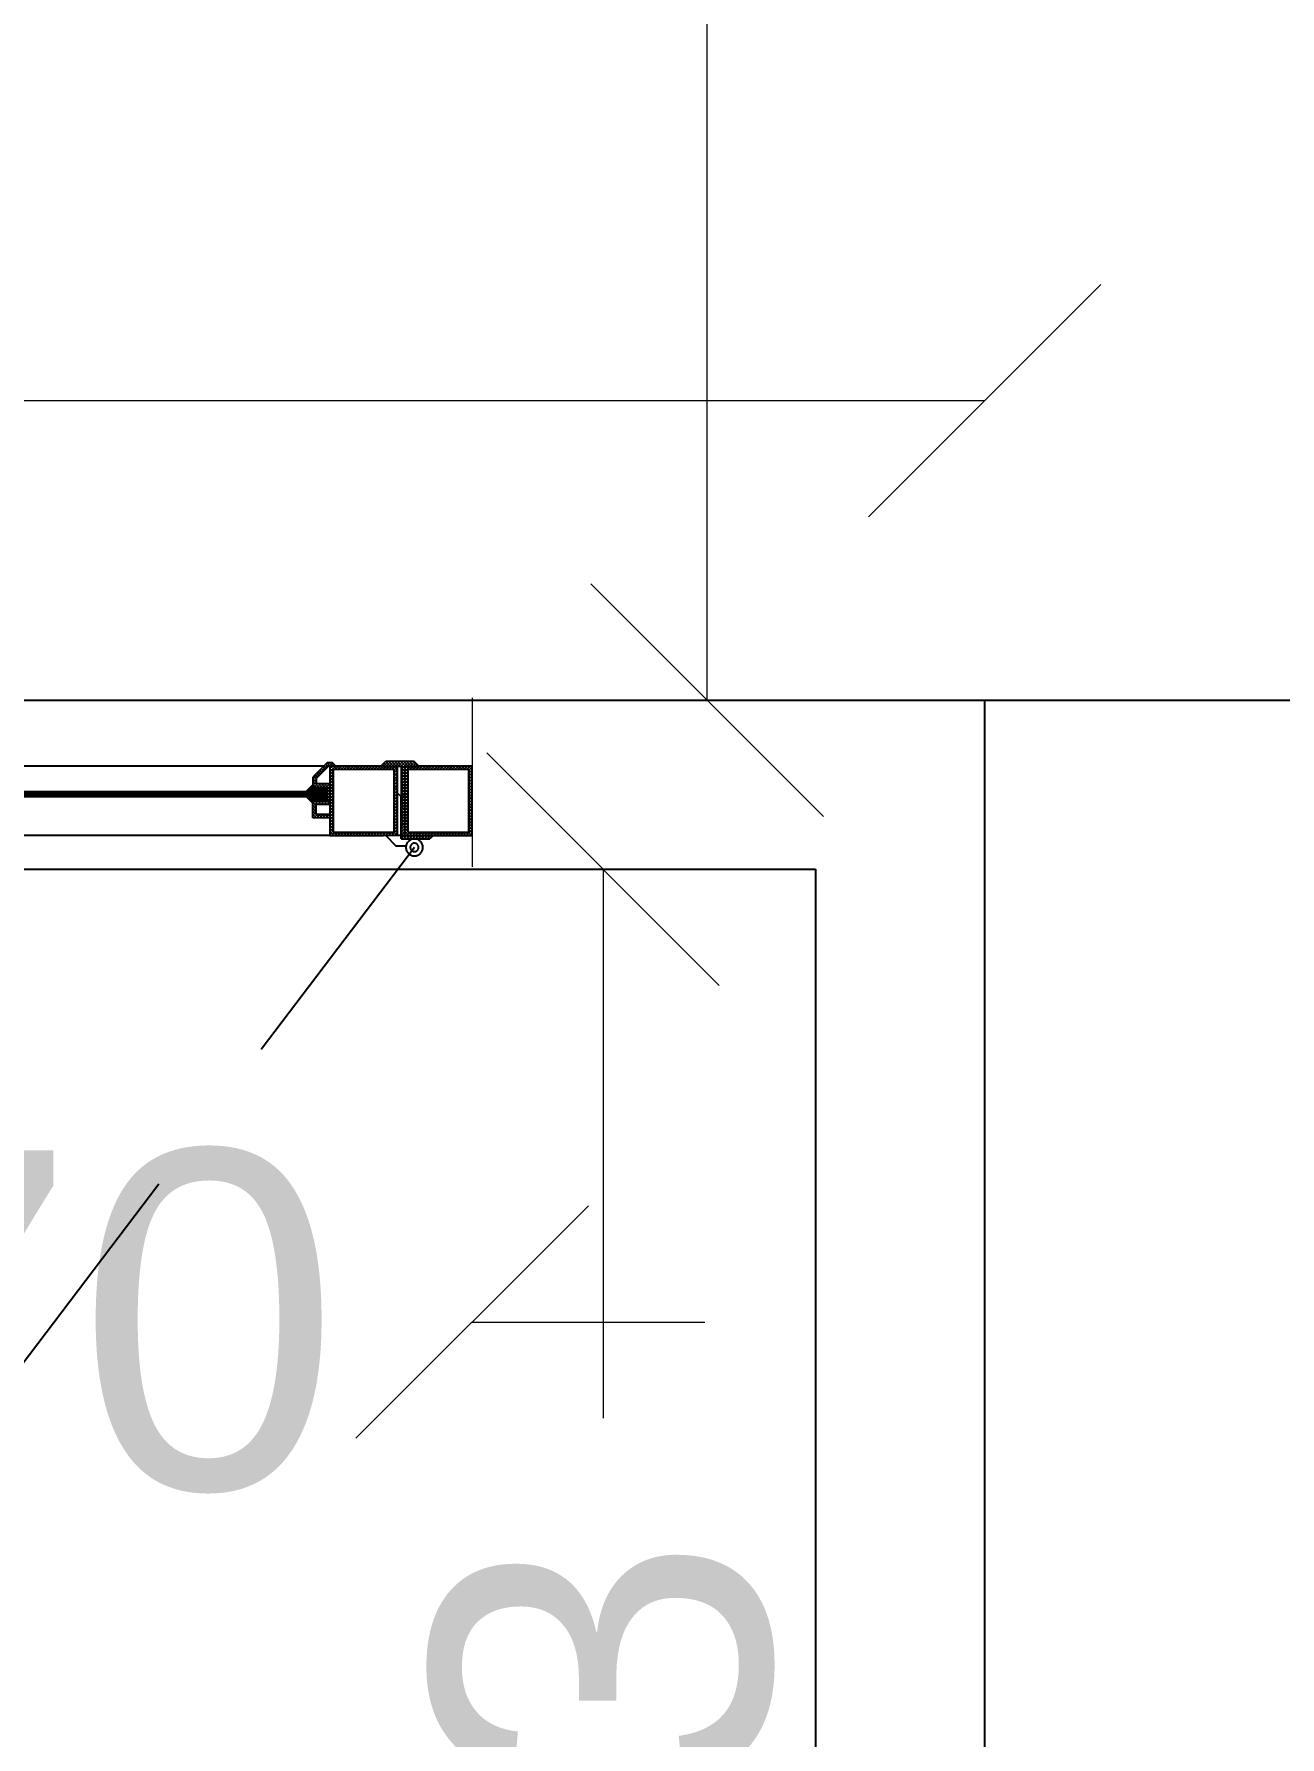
# Model space of a CAD drawing. Header units: metres. Extents: x -355 to 973, y -73 to 238.
# Drawn here: x 518.259 to 518.996, y 100.687 to 101.694 of the extents above; entities that cross this region are included whole.
import ezdxf

# ---------------------------------------------------------------- set-up
doc = ezdxf.new("R2010")
doc.units = ezdxf.units.M
doc.header["$LTSCALE"] = 3
doc.header["$MEASUREMENT"] = 0
doc.linetypes.add('ACAD_ISO02W100', pattern=[15, 12, -3])
doc.linetypes.add('HIDDEN2', pattern=[0.1875, 0.125, -0.0625])
doc.layers.add('05', color=21, linetype='Continuous', lineweight=5)
for name, color, linetype in [('2', 51, 'Continuous'), ('4', 4, 'ACAD_ISO02W100'), ('5', 2, 'Continuous'), ('Ditail', 1, 'Continuous')]:
    doc.layers.add(name, color=color, linetype=linetype)
doc.styles.get("Standard").update_dxf_attribs({"font": 'arial.ttf'})
doc.dimstyles.new('ahmad', dxfattribs={"dimtxt": 0.2, "dimasz": 0.1375, "dimexe": 0, "dimexo": 0.0625, "dimgap": 0.09, "dimtad": 0, "dimzin": 0, "dimdsep": 46, "dimtxsty": 'Standard', "dimblk": 'OBLIQUE', "dimcen": 0.09, "dimclrd": 245, "dimclrt": 61, "dimadec": 0, "dimazin": 0, "dimtfac": 1, "dimtofl": 0, "dimtmove": 0, "dimatfit": 3, "dimldrblk": 'OBLIQUE', "dimfxl": 0, "dimfxlon": 1, "dimtolj": 1, "dimtzin": 0, "dimlwd": 13, "dimarcsym": 0})

# ---------------------------------------------------------------- blocks, each defined once
blk = doc.blocks.new('*X66')
at = {"color": 0}
for p, q in [((20.5, 31.1), (24, 34.6)), ((21.4, 31.1), (24, 33.7)), ((22.2, 31.1), (24.7, 33.6)), ((23.1, 31.1), (25.6, 33.6)), ((24, 31.1), (26.5, 33.6)), ((24.9, 31.1), (27.4, 33.6)), ((25.6, 25.6), (32, 32)), ((25.8, 31.1), (28.3, 33.6)), ((26.5, 25.6), (32, 31.1)), ((26.7, 31.1), (29.2, 33.6)), ((27.3, 25.6), (32, 30.2)), ((27.5, 31.1), (30, 33.6)), ((28, 30.7), (30.9, 33.6)), ((28, 29.8), (31.8, 33.6)), ((28, 28.9), (32, 32.9)), ((20.1, 28.1), (20.1, 28.1)), ((20.5, 27.6), (21, 28.1)), ((21, 27.2), (21.9, 28.1)), ((21.4, 26.7), (22.8, 28.1)), ((21.9, 26.3), (23.7, 28.1)), ((22.3, 25.9), (24.5, 28.1)), ((22.8, 25.4), (25.4, 28.1)), ((23.2, 25), (26.3, 28.1)), ((23.6, 24.5), (24, 24.9)), ((24.7, 25.6), (27.2, 28.1)), ((28.2, 25.6), (32, 29.4)), ((29.1, 25.6), (32, 28.5)), ((30, 25.6), (32, 27.6)), ((30.9, 25.6), (32, 26.7)), ((31.8, 25.6), (32, 25.8))]:
    blk.add_line(p, q, dxfattribs=at)
blk = doc.blocks.new('dfgdfg')
for p, q in [((191.815, -169.4684), (191.815, -170.0842)), ((191.856, -169.5561), (191.856, -169.5569)), ((191.856, -169.5569), (191.856, -169.5561)), ((191.856, -169.5561), (191.856, -170.0807))]:
    blk.add_line(p, q)
at = {"layer": '05'}
for p, q in [((191.8965, -169.4684), (191.7965, -169.4684)), ((191.8167, -169.4684), (191.815, -169.4701)), ((191.8185, -169.4684), (191.815, -169.4719)), ((191.817, -169.4706), (191.815, -169.4686)), ((191.8185, -169.4704), (191.8165, -169.4684)), ((191.8203, -169.4684), (191.8183, -169.4704)), ((191.8203, -169.4704), (191.8183, -169.4684)), ((191.822, -169.4684), (191.82, -169.4704)), ((191.8221, -169.4704), (191.8201, -169.4684)), ((191.8238, -169.4684), (191.8218, -169.4704)), ((191.8238, -169.4704), (191.8218, -169.4684)), ((191.8256, -169.4684), (191.8236, -169.4704)), ((191.8256, -169.4704), (191.8236, -169.4684)), ((191.8273, -169.4684), (191.8253, -169.4704)), ((191.8274, -169.4704), (191.8254, -169.4684)), ((191.8291, -169.4684), (191.8271, -169.4704)), ((191.8291, -169.4704), (191.8271, -169.4684)), ((191.8309, -169.4684), (191.8289, -169.4704)), ((191.8309, -169.4704), (191.8289, -169.4684)), ((191.8327, -169.4684), (191.8306, -169.4704)), ((191.8327, -169.4704), (191.8307, -169.4684)), ((191.8344, -169.4684), (191.8324, -169.4704)), ((191.8344, -169.4704), (191.8324, -169.4684)), ((191.8362, -169.4684), (191.8342, -169.4704)), ((191.8362, -169.4704), (191.8342, -169.4684)), ((191.838, -169.4684), (191.836, -169.4704)), ((191.838, -169.4704), (191.836, -169.4684)), ((191.8397, -169.4684), (191.8377, -169.4704)), ((191.8397, -169.4704), (191.8377, -169.4684)), ((191.8415, -169.4684), (191.8395, -169.4704)), ((191.8415, -169.4704), (191.8395, -169.4684)), ((191.8433, -169.4684), (191.8413, -169.4704)), ((191.8433, -169.4704), (191.8413, -169.4684)), ((191.845, -169.4684), (191.843, -169.4704)), ((191.845, -169.4704), (191.843, -169.4684)), ((191.8468, -169.4684), (191.8448, -169.4704)), ((191.8468, -169.4704), (191.8448, -169.4684)), ((191.8486, -169.4684), (191.8466, -169.4704)), ((191.8486, -169.4704), (191.8466, -169.4684)), ((191.8503, -169.4684), (191.8483, -169.4704)), ((191.8503, -169.4704), (191.8483, -169.4684)), ((191.8521, -169.4684), (191.8501, -169.4704)), ((191.8521, -169.4704), (191.8501, -169.4684)), ((191.8539, -169.4684), (191.8519, -169.4704)), ((191.8539, -169.4704), (191.8519, -169.4684)), ((191.8556, -169.4684), (191.8536, -169.4704)), ((191.856, -169.4708), (191.8536, -169.4684)), ((191.856, -169.4698), (191.854, -169.4718)), ((191.856, -169.469), (191.8554, -169.4684)), ((191.817, -169.4724), (191.815, -169.4704)), ((191.817, -169.4717), (191.815, -169.4737)), ((191.817, -169.4742), (191.815, -169.4722)), ((191.817, -169.4734), (191.815, -169.4754)), ((191.817, -169.4759), (191.815, -169.4739)), ((191.817, -169.4752), (191.815, -169.4772)), ((191.817, -169.4777), (191.815, -169.4757)), ((191.817, -169.477), (191.815, -169.479)), ((191.817, -169.4795), (191.815, -169.4775)), ((191.817, -169.4787), (191.815, -169.4807)), ((191.817, -169.4812), (191.815, -169.4792)), ((191.856, -169.4725), (191.854, -169.4705)), ((191.856, -169.4715), (191.854, -169.4735)), ((191.856, -169.4743), (191.854, -169.4723)), ((191.856, -169.4733), (191.854, -169.4753)), ((191.856, -169.4761), (191.854, -169.4741)), ((191.856, -169.4751), (191.854, -169.4771)), ((191.856, -169.4778), (191.854, -169.4758)), ((191.856, -169.4768), (191.854, -169.4789)), ((191.856, -169.4796), (191.854, -169.4776)), ((191.856, -169.4786), (191.854, -169.4806)), ((191.856, -169.4814), (191.854, -169.4794)), ((191.817, -169.4805), (191.815, -169.4825)), ((191.817, -169.483), (191.815, -169.481)), ((191.817, -169.4823), (191.815, -169.4843)), ((191.817, -169.4848), (191.815, -169.4828)), ((191.817, -169.484), (191.815, -169.4861)), ((191.817, -169.4866), (191.815, -169.4845)), ((191.817, -169.4858), (191.815, -169.4878)), ((191.817, -169.4883), (191.815, -169.4863)), ((191.817, -169.4876), (191.815, -169.4896)), ((191.817, -169.4901), (191.815, -169.4881)), ((191.817, -169.4893), (191.815, -169.4914)), ((191.817, -169.4919), (191.815, -169.4898)), ((191.856, -169.4804), (191.854, -169.4824)), ((191.856, -169.4831), (191.854, -169.4811)), ((191.856, -169.4822), (191.854, -169.4842)), ((191.856, -169.4849), (191.854, -169.4829)), ((191.856, -169.4839), (191.854, -169.4859)), ((191.856, -169.4867), (191.854, -169.4847)), ((191.856, -169.4857), (191.854, -169.4877)), ((191.856, -169.4884), (191.854, -169.4864)), ((191.856, -169.4875), (191.854, -169.4895)), ((191.856, -169.4902), (191.854, -169.4882)), ((191.856, -169.4892), (191.854, -169.4912)), ((191.856, -169.492), (191.854, -169.49)), ((191.815, -169.4931), (191.813, -169.4951)), ((191.815, -169.4949), (191.813, -169.4969)), ((191.815, -169.4969), (191.813, -169.4949)), ((191.815, -169.4967), (191.813, -169.4987)), ((191.815, -169.4987), (191.813, -169.4967)), ((191.815, -169.4984), (191.813, -169.5004)), ((191.815, -169.5005), (191.813, -169.4985)), ((191.815, -169.5002), (191.813, -169.5022)), ((191.815, -169.5022), (191.813, -169.5002)), ((191.815, -169.4952), (191.8131, -169.4933)), ((191.815, -169.4934), (191.814, -169.4924)), ((191.815, -169.4916), (191.8149, -169.4915)), ((191.817, -169.4911), (191.815, -169.4931)), ((191.817, -169.4936), (191.815, -169.4916)), ((191.817, -169.4929), (191.815, -169.4949)), ((191.817, -169.4954), (191.815, -169.4934)), ((191.817, -169.4947), (191.815, -169.4967)), ((191.817, -169.4972), (191.815, -169.4952)), ((191.817, -169.4964), (191.815, -169.4984)), ((191.817, -169.4989), (191.815, -169.4969)), ((191.817, -169.4982), (191.815, -169.5002)), ((191.817, -169.5007), (191.815, -169.4987)), ((191.817, -169.5), (191.815, -169.502)), ((191.856, -169.491), (191.854, -169.493)), ((191.856, -169.4937), (191.854, -169.4917)), ((191.856, -169.4928), (191.854, -169.4948)), ((191.856, -169.4955), (191.854, -169.4935)), ((191.856, -169.4945), (191.854, -169.4965)), ((191.856, -169.4973), (191.854, -169.4953)), ((191.856, -169.4963), (191.854, -169.4983)), ((191.856, -169.4991), (191.854, -169.497)), ((191.856, -169.4981), (191.854, -169.5001)), ((191.856, -169.5008), (191.854, -169.4988)), ((191.856, -169.4998), (191.854, -169.5018)), ((191.815, -169.502), (191.813, -169.504)), ((191.815, -169.504), (191.813, -169.502)), ((191.815, -169.5037), (191.813, -169.5057)), ((191.815, -169.5058), (191.813, -169.5038)), ((191.815, -169.5055), (191.813, -169.5075)), ((191.815, -169.5075), (191.813, -169.5055)), ((191.815, -169.5073), (191.813, -169.5093)), ((191.8162, -169.5105), (191.813, -169.5073)), ((191.8144, -169.5105), (191.813, -169.5091)), ((191.8156, -169.5085), (191.8135, -169.5105)), ((191.817, -169.5025), (191.815, -169.5005)), ((191.817, -169.5017), (191.815, -169.5037)), ((191.817, -169.5042), (191.815, -169.5022)), ((191.817, -169.5035), (191.815, -169.5055)), ((191.817, -169.506), (191.815, -169.504)), ((191.817, -169.5053), (191.815, -169.5073)), ((191.8177, -169.5085), (191.815, -169.5058)), ((191.8159, -169.5085), (191.815, -169.5075)), ((191.8173, -169.5085), (191.8153, -169.5105)), ((191.8176, -169.5065), (191.8156, -169.5085)), ((191.8179, -169.5105), (191.8159, -169.5085)), ((191.8191, -169.5085), (191.8171, -169.5105)), ((191.8193, -169.5065), (191.8173, -169.5085)), ((191.8195, -169.5085), (191.8175, -169.5065)), ((191.8197, -169.5105), (191.8177, -169.5085)), ((191.8209, -169.5085), (191.8189, -169.5105)), ((191.8211, -169.5065), (191.8191, -169.5085)), ((191.8212, -169.5085), (191.8192, -169.5065)), ((191.8215, -169.5105), (191.8195, -169.5085)), ((191.8226, -169.5085), (191.8206, -169.5105)), ((191.8229, -169.5065), (191.8209, -169.5085)), ((191.823, -169.5085), (191.821, -169.5065)), ((191.8233, -169.5105), (191.8212, -169.5085)), ((191.8244, -169.5085), (191.8224, -169.5105)), ((191.8246, -169.5065), (191.8226, -169.5085)), ((191.8248, -169.5085), (191.8228, -169.5065)), ((191.825, -169.5105), (191.823, -169.5085)), ((191.8262, -169.5085), (191.8242, -169.5105)), ((191.8264, -169.5065), (191.8244, -169.5085)), ((191.8266, -169.5085), (191.8245, -169.5065)), ((191.8268, -169.5105), (191.8248, -169.5085)), ((191.8279, -169.5085), (191.8259, -169.5105)), ((191.8282, -169.5065), (191.8262, -169.5085)), ((191.8283, -169.5085), (191.8263, -169.5065)), ((191.8286, -169.5105), (191.8266, -169.5085)), ((191.8297, -169.5085), (191.8277, -169.5105)), ((191.8299, -169.5065), (191.8279, -169.5085)), ((191.8301, -169.5085), (191.8281, -169.5065)), ((191.8303, -169.5105), (191.8283, -169.5085)), ((191.8315, -169.5085), (191.8295, -169.5105)), ((191.8317, -169.5065), (191.8297, -169.5085)), ((191.8319, -169.5085), (191.8299, -169.5065)), ((191.8321, -169.5105), (191.8301, -169.5085)), ((191.8332, -169.5085), (191.8312, -169.5105)), ((191.8335, -169.5065), (191.8315, -169.5085)), ((191.8336, -169.5085), (191.8316, -169.5065)), ((191.8339, -169.5105), (191.8319, -169.5085)), ((191.835, -169.5085), (191.833, -169.5105)), ((191.8352, -169.5065), (191.8332, -169.5085)), ((191.8354, -169.5085), (191.8334, -169.5065)), ((191.8356, -169.5105), (191.8336, -169.5085)), ((191.8368, -169.5085), (191.8348, -169.5105)), ((191.837, -169.5065), (191.835, -169.5085)), ((191.8372, -169.5085), (191.8352, -169.5065)), ((191.8374, -169.5105), (191.8354, -169.5085)), ((191.8385, -169.5085), (191.8365, -169.5105)), ((191.8388, -169.5065), (191.8368, -169.5085)), ((191.8389, -169.5085), (191.8369, -169.5065)), ((191.8386, -169.5099), (191.8372, -169.5085)), ((191.8403, -169.5085), (191.8383, -169.5105)), ((191.8405, -169.5065), (191.8385, -169.5085)), ((191.8392, -169.5105), (191.8386, -169.5099)), ((191.8407, -169.5085), (191.8387, -169.5065)), ((191.8395, -169.509), (191.8389, -169.5085)), ((191.8409, -169.5105), (191.8395, -169.509)), ((191.8421, -169.5085), (191.8401, -169.5105)), ((191.8423, -169.5065), (191.8403, -169.5085)), ((191.8425, -169.5085), (191.8405, -169.5065)), ((191.8427, -169.5105), (191.8407, -169.5085)), ((191.8438, -169.5085), (191.8418, -169.5105)), ((191.8441, -169.5065), (191.8421, -169.5085)), ((191.8442, -169.5085), (191.8422, -169.5065)), ((191.8445, -169.5105), (191.8425, -169.5085)), ((191.8456, -169.5085), (191.8436, -169.5105)), ((191.8458, -169.5065), (191.8438, -169.5085)), ((191.846, -169.5085), (191.844, -169.5065)), ((191.8462, -169.5105), (191.8442, -169.5085)), ((191.8474, -169.5085), (191.8454, -169.5105)), ((191.8476, -169.5065), (191.8456, -169.5085)), ((191.8478, -169.5085), (191.8458, -169.5065)), ((191.848, -169.5105), (191.846, -169.5085)), ((191.8491, -169.5085), (191.8471, -169.5105)), ((191.8494, -169.5065), (191.8474, -169.5085)), ((191.8495, -169.5085), (191.8475, -169.5065)), ((191.8498, -169.5105), (191.8478, -169.5085)), ((191.8509, -169.5085), (191.8489, -169.5105)), ((191.8511, -169.5065), (191.8491, -169.5085)), ((191.8513, -169.5085), (191.8493, -169.5065)), ((191.8515, -169.5105), (191.8495, -169.5085)), ((191.8527, -169.5085), (191.8507, -169.5105)), ((191.8529, -169.5065), (191.8509, -169.5085)), ((191.8531, -169.5085), (191.8511, -169.5065)), ((191.8533, -169.5105), (191.8513, -169.5085)), ((191.8544, -169.5085), (191.8524, -169.5105)), ((191.856, -169.5051), (191.8527, -169.5085)), ((191.8548, -169.5085), (191.8528, -169.5065)), ((191.8551, -169.5105), (191.8531, -169.5085)), ((191.856, -169.5026), (191.854, -169.5006)), ((191.856, -169.5016), (191.854, -169.5036)), ((191.856, -169.5044), (191.854, -169.5024)), ((191.856, -169.5034), (191.854, -169.5054)), ((191.856, -169.5061), (191.854, -169.5041)), ((191.856, -169.5079), (191.854, -169.5059)), ((191.859, -169.5057), (191.8542, -169.5105)), ((191.856, -169.5069), (191.8544, -169.5085)), ((191.859, -169.5127), (191.8548, -169.5085)), ((191.8568, -169.5008), (191.856, -169.5016)), ((191.859, -169.5038), (191.856, -169.5008)), ((191.8577, -169.5017), (191.856, -169.5034)), ((191.8586, -169.5026), (191.856, -169.5051)), ((191.859, -169.5056), (191.856, -169.5026)), ((191.859, -169.5039), (191.856, -169.5069)), ((191.859, -169.5074), (191.856, -169.5044)), ((191.859, -169.5091), (191.856, -169.5061)), ((191.859, -169.5074), (191.856, -169.5105)), ((191.859, -169.5109), (191.856, -169.5079)), ((191.859, -169.5092), (191.856, -169.5122)), ((191.8151, -169.5125), (191.815, -169.5126)), ((191.8168, -169.5125), (191.815, -169.5143)), ((191.8186, -169.5125), (191.815, -169.5161)), ((191.817, -169.5148), (191.815, -169.5128)), ((191.817, -169.5166), (191.815, -169.5146)), ((191.817, -169.5159), (191.815, -169.5179)), ((191.817, -169.5184), (191.815, -169.5164)), ((191.817, -169.5176), (191.815, -169.5196)), ((191.817, -169.5201), (191.815, -169.5181)), ((191.817, -169.5194), (191.815, -169.5214)), ((191.817, -169.5219), (191.815, -169.5199)), ((191.8184, -169.5145), (191.8164, -169.5125)), ((191.8202, -169.5145), (191.8182, -169.5125)), ((191.8204, -169.5125), (191.8184, -169.5145)), ((191.822, -169.5145), (191.82, -169.5125)), ((191.8222, -169.5125), (191.8201, -169.5145)), ((191.8237, -169.5145), (191.8217, -169.5125)), ((191.8239, -169.5125), (191.8219, -169.5145)), ((191.8255, -169.5145), (191.8235, -169.5125)), ((191.8257, -169.5125), (191.8237, -169.5145)), ((191.8273, -169.5145), (191.8253, -169.5125)), ((191.8275, -169.5125), (191.8255, -169.5145)), ((191.829, -169.5145), (191.827, -169.5125)), ((191.8292, -169.5125), (191.8272, -169.5145)), ((191.8308, -169.5145), (191.8288, -169.5125)), ((191.831, -169.5125), (191.829, -169.5145)), ((191.8326, -169.5145), (191.8306, -169.5125)), ((191.8328, -169.5125), (191.8308, -169.5145)), ((191.8343, -169.5145), (191.8323, -169.5125)), ((191.8345, -169.5125), (191.8325, -169.5145)), ((191.8361, -169.5145), (191.8341, -169.5125)), ((191.8363, -169.5125), (191.8343, -169.5145)), ((191.8379, -169.5145), (191.8359, -169.5125)), ((191.8381, -169.5125), (191.8361, -169.5145)), ((191.8396, -169.5145), (191.8376, -169.5125)), ((191.8398, -169.5125), (191.8378, -169.5145)), ((191.8414, -169.5145), (191.8394, -169.5125)), ((191.8416, -169.5125), (191.8396, -169.5145)), ((191.8432, -169.5145), (191.8412, -169.5125)), ((191.8434, -169.5125), (191.8414, -169.5145)), ((191.8449, -169.5145), (191.8429, -169.5125)), ((191.8451, -169.5125), (191.8431, -169.5145)), ((191.8467, -169.5145), (191.8447, -169.5125)), ((191.8469, -169.5125), (191.8449, -169.5145)), ((191.8485, -169.5145), (191.8465, -169.5125)), ((191.8487, -169.5125), (191.8467, -169.5145)), ((191.8502, -169.5145), (191.8482, -169.5125)), ((191.8504, -169.5125), (191.8484, -169.5145)), ((191.852, -169.5145), (191.85, -169.5125)), ((191.8522, -169.5125), (191.8502, -169.5145)), ((191.8538, -169.5145), (191.8518, -169.5125)), ((191.854, -169.5125), (191.852, -169.5145)), ((191.856, -169.515), (191.8535, -169.5125)), ((191.8557, -169.5125), (191.8537, -169.5145)), ((191.856, -169.514), (191.854, -169.516)), ((191.856, -169.5167), (191.854, -169.5147)), ((191.856, -169.5157), (191.854, -169.5177)), ((191.856, -169.5185), (191.854, -169.5165)), ((191.856, -169.5175), (191.854, -169.5195)), ((191.856, -169.5203), (191.854, -169.5183)), ((191.856, -169.5193), (191.854, -169.5213)), ((191.856, -169.522), (191.854, -169.52)), ((191.856, -169.5132), (191.8553, -169.5125)), ((191.859, -169.511), (191.856, -169.514)), ((191.859, -169.5144), (191.856, -169.5114)), ((191.859, -169.5127), (191.856, -169.5157)), ((191.859, -169.5162), (191.856, -169.5132)), ((191.859, -169.5145), (191.856, -169.5175)), ((191.859, -169.518), (191.856, -169.515)), ((191.859, -169.5163), (191.856, -169.5193)), ((191.8589, -169.5196), (191.856, -169.5167)), ((191.859, -169.518), (191.856, -169.521)), ((191.858, -169.5205), (191.856, -169.5185)), ((191.8571, -169.5214), (191.856, -169.5203)), ((191.817, -169.5212), (191.815, -169.5232)), ((191.817, -169.5237), (191.815, -169.5217)), ((191.817, -169.5229), (191.815, -169.5249)), ((191.817, -169.5254), (191.815, -169.5234)), ((191.817, -169.5247), (191.815, -169.5267)), ((191.817, -169.5272), (191.815, -169.5252)), ((191.817, -169.5265), (191.815, -169.5285)), ((191.817, -169.529), (191.815, -169.527)), ((191.817, -169.5282), (191.815, -169.5302)), ((191.817, -169.5307), (191.815, -169.5287)), ((191.817, -169.53), (191.815, -169.532)), ((191.856, -169.521), (191.854, -169.523)), ((191.856, -169.5238), (191.854, -169.5218)), ((191.856, -169.5228), (191.854, -169.5248)), ((191.856, -169.5256), (191.854, -169.5236)), ((191.856, -169.5246), (191.854, -169.5266)), ((191.856, -169.5273), (191.854, -169.5253)), ((191.856, -169.5263), (191.854, -169.5283)), ((191.856, -169.5291), (191.854, -169.5271)), ((191.856, -169.5281), (191.854, -169.5301)), ((191.856, -169.5309), (191.854, -169.5289)), ((191.856, -169.5299), (191.854, -169.5319)), ((191.8563, -169.5223), (191.856, -169.522)), ((191.817, -169.5325), (191.815, -169.5305)), ((191.817, -169.5318), (191.815, -169.5338)), ((191.817, -169.5343), (191.815, -169.5323)), ((191.817, -169.5335), (191.815, -169.5355)), ((191.817, -169.536), (191.815, -169.534)), ((191.817, -169.5353), (191.815, -169.5373)), ((191.817, -169.5378), (191.815, -169.5358)), ((191.817, -169.5371), (191.815, -169.5391)), ((191.817, -169.5396), (191.815, -169.5376)), ((191.817, -169.5388), (191.815, -169.5409)), ((191.817, -169.5414), (191.815, -169.5393)), ((191.856, -169.5326), (191.854, -169.5306)), ((191.856, -169.5316), (191.854, -169.5337)), ((191.856, -169.5344), (191.854, -169.5324)), ((191.856, -169.5334), (191.854, -169.5354)), ((191.856, -169.5362), (191.854, -169.5342)), ((191.856, -169.5352), (191.854, -169.5372)), ((191.856, -169.5379), (191.854, -169.5359)), ((191.856, -169.537), (191.854, -169.539)), ((191.856, -169.5397), (191.854, -169.5377)), ((191.856, -169.5387), (191.854, -169.5407)), ((191.856, -169.5415), (191.854, -169.5395)), ((191.856, -169.5405), (191.854, -169.5425)), ((191.817, -169.5406), (191.815, -169.5426)), ((191.817, -169.5431), (191.815, -169.5411)), ((191.817, -169.5424), (191.815, -169.5444)), ((191.817, -169.5449), (191.815, -169.5429)), ((191.817, -169.5442), (191.815, -169.5462)), ((191.817, -169.5467), (191.815, -169.5447)), ((191.817, -169.5459), (191.815, -169.5479)), ((191.817, -169.5484), (191.815, -169.5464)), ((191.817, -169.5477), (191.815, -169.5497)), ((191.817, -169.5502), (191.815, -169.5482)), ((191.817, -169.5495), (191.815, -169.5515)), ((191.8176, -169.5526), (191.815, -169.55)), ((191.8177, -169.5506), (191.8157, -169.5526)), ((191.8194, -169.5506), (191.8174, -169.5526)), ((191.8194, -169.5526), (191.8174, -169.5506)), ((191.8211, -169.5526), (191.8191, -169.5506)), ((191.8212, -169.5506), (191.8192, -169.5526)), ((191.8229, -169.5526), (191.8209, -169.5506)), ((191.823, -169.5506), (191.821, -169.5526)), ((191.8247, -169.5506), (191.8227, -169.5526)), ((191.8247, -169.5526), (191.8227, -169.5506)), ((191.8264, -169.5526), (191.8244, -169.5506)), ((191.8265, -169.5506), (191.8245, -169.5526)), ((191.8282, -169.5526), (191.8262, -169.5506)), ((191.8283, -169.5506), (191.8263, -169.5526)), ((191.83, -169.5506), (191.828, -169.5526)), ((191.83, -169.5526), (191.828, -169.5506)), ((191.8317, -169.5526), (191.8297, -169.5506)), ((191.8318, -169.5506), (191.8298, -169.5526)), ((191.8335, -169.5526), (191.8315, -169.5506)), ((191.8336, -169.5506), (191.8316, -169.5526)), ((191.8353, -169.5506), (191.8333, -169.5526)), ((191.8353, -169.5526), (191.8333, -169.5506)), ((191.8371, -169.5526), (191.835, -169.5506)), ((191.8371, -169.5506), (191.8351, -169.5526)), ((191.8388, -169.5526), (191.8368, -169.5506)), ((191.8389, -169.5506), (191.8369, -169.5526)), ((191.8406, -169.5506), (191.8386, -169.5526)), ((191.8406, -169.5526), (191.8386, -169.5506)), ((191.8424, -169.5506), (191.8404, -169.5526)), ((191.8424, -169.5526), (191.8404, -169.5506)), ((191.8441, -169.5526), (191.8421, -169.5506)), ((191.8442, -169.5506), (191.8422, -169.5526)), ((191.8459, -169.5506), (191.8439, -169.5526)), ((191.8459, -169.5526), (191.8439, -169.5506)), ((191.8477, -169.5506), (191.8457, -169.5526)), ((191.8477, -169.5526), (191.8457, -169.5506)), ((191.8494, -169.5526), (191.8474, -169.5506)), ((191.8495, -169.5506), (191.8475, -169.5526)), ((191.8513, -169.5506), (191.8492, -169.5526)), ((191.8512, -169.5526), (191.8492, -169.5506)), ((191.853, -169.5506), (191.851, -169.5526)), ((191.853, -169.5526), (191.851, -169.5506)), ((191.8547, -169.5526), (191.8527, -169.5506)), ((191.856, -169.5493), (191.8528, -169.5526)), ((191.856, -169.5432), (191.854, -169.5412)), ((191.856, -169.5423), (191.854, -169.5443)), ((191.856, -169.545), (191.854, -169.543)), ((191.856, -169.544), (191.854, -169.546)), ((191.856, -169.5468), (191.854, -169.5448)), ((191.856, -169.5458), (191.854, -169.5478)), ((191.856, -169.5485), (191.854, -169.5465)), ((191.856, -169.5476), (191.854, -169.5496)), ((191.856, -169.5503), (191.854, -169.5483)), ((191.856, -169.5521), (191.854, -169.5501)), ((191.8561, -169.5492), (191.856, -169.5493)), ((191.857, -169.5501), (191.856, -169.5511)), ((191.858, -169.5523), (191.856, -169.5503)), ((191.8158, -169.5526), (191.815, -169.5517)), ((191.8263, -169.5526), (191.8255, -169.5533)), ((191.8275, -169.5531), (191.8255, -169.5551)), ((191.8275, -169.5554), (191.8255, -169.5534)), ((191.8275, -169.5548), (191.8255, -169.5568)), ((191.8275, -169.5572), (191.8255, -169.5552)), ((191.8275, -169.5566), (191.8255, -169.5586)), ((191.8275, -169.559), (191.8255, -169.557)), ((191.8275, -169.5584), (191.8255, -169.5604)), ((191.8294, -169.5626), (191.8255, -169.5587)), ((191.8275, -169.5601), (191.8255, -169.5621)), ((191.8276, -169.5626), (191.8255, -169.5605)), ((191.8275, -169.5537), (191.8264, -169.5526)), ((191.8289, -169.5606), (191.8269, -169.5626)), ((191.8306, -169.5606), (191.8286, -169.5626)), ((191.8312, -169.5626), (191.8292, -169.5606)), ((191.8324, -169.5606), (191.8304, -169.5626)), ((191.8329, -169.5626), (191.8309, -169.5606)), ((191.8356, -169.5592), (191.8322, -169.5626)), ((191.8347, -169.5626), (191.8327, -169.5606)), ((191.8351, -169.5526), (191.8335, -169.5541)), ((191.8356, -169.5546), (191.8335, -169.5526)), ((191.8356, -169.5539), (191.8335, -169.5559)), ((191.8356, -169.5564), (191.8335, -169.5544)), ((191.8356, -169.5557), (191.8335, -169.5577)), ((191.8356, -169.5581), (191.8335, -169.5561)), ((191.8356, -169.5574), (191.8335, -169.5594)), ((191.8356, -169.5599), (191.8335, -169.5579)), ((191.8356, -169.5617), (191.8335, -169.5597)), ((191.8356, -169.5528), (191.8353, -169.5526)), ((191.8369, -169.5526), (191.8356, -169.5539)), ((191.8373, -169.5546), (191.8356, -169.5528)), ((191.8386, -169.5526), (191.8366, -169.5546)), ((191.8391, -169.5546), (191.8371, -169.5526)), ((191.8404, -169.5526), (191.8384, -169.5546)), ((191.8408, -169.5546), (191.8388, -169.5526)), ((191.8422, -169.5526), (191.8402, -169.5546)), ((191.8426, -169.5546), (191.8406, -169.5526)), ((191.8439, -169.5526), (191.8419, -169.5546)), ((191.8456, -169.5558), (191.8424, -169.5526)), ((191.8456, -169.5527), (191.8436, -169.5547)), ((191.8456, -169.5545), (191.8436, -169.5565)), ((191.8456, -169.5575), (191.8436, -169.5555)), ((191.8456, -169.5562), (191.8436, -169.5582)), ((191.8456, -169.5593), (191.8436, -169.5573)), ((191.8456, -169.558), (191.8436, -169.56)), ((191.8471, -169.5626), (191.8436, -169.5591)), ((191.8456, -169.5598), (191.8436, -169.5618)), ((191.8456, -169.554), (191.8441, -169.5526)), ((191.8465, -169.5606), (191.8445, -169.5626)), ((191.8483, -169.5606), (191.8463, -169.5626)), ((191.8488, -169.5626), (191.8468, -169.5606)), ((191.858, -169.5526), (191.8481, -169.5626)), ((191.8501, -169.562), (191.8486, -169.5606)), ((191.8509, -169.5612), (191.8495, -169.5597)), ((191.8518, -169.5603), (191.8504, -169.5589)), ((191.8527, -169.5594), (191.8513, -169.558)), ((191.8536, -169.5585), (191.8522, -169.5571)), ((191.8545, -169.5576), (191.8531, -169.5562)), ((191.8554, -169.5567), (191.8539, -169.5553)), ((191.856, -169.5511), (191.8546, -169.5526)), ((191.8563, -169.5559), (191.8548, -169.5544)), ((191.8571, -169.555), (191.8557, -169.5536)), ((191.8579, -169.551), (191.856, -169.5529)), ((191.858, -169.5541), (191.856, -169.5521)), ((191.8259, -169.5626), (191.8255, -169.5623)), ((191.8356, -169.561), (191.8339, -169.5626)), ((191.8453, -169.5626), (191.8436, -169.5608))]:
    blk.add_line(p, q, dxfattribs=at)
at = {"layer": '2'}
for p, q in [((191.8387, -170.0782), (191.8387, -169.5586)), ((191.8393, -170.0782), (191.8393, -169.5586)), ((191.8399, -170.0782), (191.8399, -169.5586)), ((191.8406, -170.0782), (191.8406, -169.5586))]:
    blk.add_line(p, q, dxfattribs=at)
at = {"layer": '4'}
for p, q in [((191.815, -169.4684), (191.856, -169.4684)), ((191.815, -169.4914), (191.815, -169.4684)), ((191.856, -169.4684), (191.856, -169.5)), ((191.817, -169.4704), (191.854, -169.4704)), ((191.817, -169.5065), (191.817, -169.4704)), ((191.854, -169.4704), (191.854, -169.5065)), ((191.815, -169.4914), (191.813, -169.4934)), ((191.813, -169.5105), (191.813, -169.4934)), ((191.815, -169.4965), (191.815, -169.5085)), ((191.856, -169.5), (191.859, -169.503)), ((191.809, -169.5135), (191.809, -169.5075)), ((191.854, -169.5065), (191.817, -169.5065)), ((191.84, -169.5085), (191.838, -169.5105)), ((191.859, -169.5195), (191.859, -169.503)), ((191.815, -169.5195), (191.809, -169.5135)), ((191.813, -169.5105), (191.838, -169.5105)), ((191.815, -169.5195), (191.815, -169.5209)), ((191.817, -169.5145), (191.854, -169.5145)), ((191.817, -169.5506), (191.817, -169.5145)), ((191.856, -169.5105), (191.821, -169.5105)), ((191.84, -169.5125), (191.838, -169.5105)), ((191.84, -169.5125), (191.856, -169.5125)), ((191.854, -169.5145), (191.854, -169.5506)), ((191.856, -169.5125), (191.856, -169.5105)), ((191.856, -169.5225), (191.859, -169.5195)), ((191.815, -169.5526), (191.815, -169.5209)), ((191.856, -169.5225), (191.856, -169.5491)), ((191.854, -169.5506), (191.817, -169.5506)), ((191.856, -169.5491), (191.858, -169.5511)), ((191.8255, -169.5526), (191.815, -169.5526)), ((191.8255, -169.5526), (191.8255, -169.5626)), ((191.8275, -169.5526), (191.8275, -169.5606)), ((191.8335, -169.5526), (191.8275, -169.5526)), ((191.8275, -169.5606), (191.8335, -169.5606)), ((191.8335, -169.5606), (191.8335, -169.5526)), ((191.8356, -169.5626), (191.8356, -169.5526)), ((191.8436, -169.5546), (191.8356, -169.5546)), ((191.8411, -169.5586), (191.8381, -169.5586)), ((191.8381, -170.0782), (191.8381, -169.5586)), ((191.8411, -170.0782), (191.8411, -169.5586)), ((191.8436, -169.5626), (191.8436, -169.5546)), ((191.856, -169.5526), (191.8456, -169.5526)), ((191.8456, -169.5526), (191.8456, -169.5606)), ((191.8487, -169.5606), (191.8456, -169.5606)), ((191.856, -169.5533), (191.8487, -169.5606)), ((191.858, -169.5541), (191.8495, -169.5626)), ((191.856, -169.5526), (191.856, -169.5533)), ((191.858, -169.5511), (191.858, -169.5541)), ((191.8255, -169.5626), (191.8356, -169.5626)), ((191.8341, -169.5626), (191.8381, -169.5665)), ((191.845, -169.5626), (191.8411, -169.5665)), ((191.8495, -169.5626), (191.8436, -169.5626))]:
    blk.add_line(p, q, dxfattribs=at)
for radius in [0.00501, 0.0025]:
    blk.add_circle((191.808, -169.5026), radius, dxfattribs=at)
at = {"layer": '5'}
for p, q in [((191.815, -169.5085), (191.815, -169.4914)), ((191.856, -169.5085), (191.856, -169.5)), ((191.856, -169.5085), (191.815, -169.5085)), ((191.815, -169.5125), (191.84, -169.5125)), ((191.815, -169.5125), (191.815, -169.5195)), ((191.856, -169.5225), (191.856, -169.5125)), ((191.856, -169.5491), (191.856, -169.5526)), ((191.8275, -169.5526), (191.8255, -169.5526)), ((191.8356, -169.5526), (191.8335, -169.5526)), ((191.8356, -169.5526), (191.8456, -169.5526))]:
    blk.add_line(p, q, dxfattribs=at)
at = {"layer": 'Ditail', "color": 1, "linetype": 'HIDDEN2', "ltscale": 0.4}
blk.add_line((191.808, -169.5026), (191.3013, -169.887), dxfattribs=at)
at = {"layer": '2', "xscale": 0.001001994631451453, "yscale": 0.001001994631451453, "zscale": 0.001001994631451453, "rotation": 90}
blk.add_blockref('*X66', (191.8692, -169.5866), dxfattribs=at)
blk = doc.blocks.new('_Oblique')
at = {"color": 0, "linetype": 'ByBlock', "lineweight": -2}
blk.add_line((-0.5, -0.5), (0.5, 0.5), dxfattribs=at)
blk = doc.blocks.new('*D869')
at = {"color": 245, "lineweight": 13, "transparency": 16777216}
for p, q in [((518.5957, 101.2001), (518.5957, 100.8755)), ((518.5957, 99.8703), (518.5957, 100.1948))]:
    blk.add_line(p, q, dxfattribs=at)
at = {"layer": 'Defpoints', "color": 0, "transparency": 16777216}
for p in [(518.7213, 101.2001), (518.5957, 99.8703), (518.7213, 99.8703)]:
    blk.add_point(p, dxfattribs=at)
at = {"color": 245, "lineweight": 13, "transparency": 16777216, "xscale": 0.1375, "yscale": 0.1375, "zscale": 0.1375}
for p, rotation in [((518.5957, 101.2001), 90), ((518.5957, 99.8703), 270)]:
    blk.add_blockref('_Oblique', p, dxfattribs=dict(at, rotation=rotation))
at = {"color": 61, "transparency": 16777216, "insert": (518.5957, 100.5352), "char_height": 0.2, "attachment_point": 5, "rotation": 90}
blk.add_mtext('\\A1;1.33', dxfattribs=at)
blk = doc.blocks.new('*D859')
at = {"color": 245, "lineweight": 13, "transparency": 16777216}
for p, q in [((516.4213, 101.4771), (517.2702, 101.4771)), ((518.8213, 101.4771), (517.9724, 101.4771))]:
    blk.add_line(p, q, dxfattribs=at)
at = {"layer": 'Defpoints', "color": 0, "transparency": 16777216}
for p in [(516.4213, 101.4771), (516.4213, 101.3001), (518.8213, 101.3001)]:
    blk.add_point(p, dxfattribs=at)
at = {"color": 245, "lineweight": 13, "transparency": 16777216, "xscale": 0.1375, "yscale": 0.1375, "zscale": 0.1375, "rotation": 180}
blk.add_blockref('_Oblique', (516.4213, 101.4771), dxfattribs=at)
at = {"color": 245, "lineweight": 13, "transparency": 16777216, "xscale": 0.1375, "yscale": 0.1375, "zscale": 0.1375}
blk.add_blockref('_Oblique', (518.8213, 101.4771), dxfattribs=at)
at = {"color": 61, "transparency": 16777216, "insert": (517.6213, 101.4771), "char_height": 0.2, "attachment_point": 5}
blk.add_mtext('\\A1;2.40', dxfattribs=at)
blk = doc.blocks.new('*D872')
at = {"color": 245, "lineweight": 13, "transparency": 16777216}
for p, q in [((518.6572, 104.0812), (518.6572, 103.0423)), ((518.6572, 101.3001), (518.6572, 102.339))]:
    blk.add_line(p, q, dxfattribs=at)
at = {"layer": 'Defpoints', "color": 0, "transparency": 16777216}
for p in [(518.6572, 104.0812), (518.8095, 104.0812), (518.8095, 101.3001)]:
    blk.add_point(p, dxfattribs=at)
at = {"color": 245, "lineweight": 13, "transparency": 16777216, "xscale": 0.1375, "yscale": 0.1375, "zscale": 0.1375}
for p, rotation in [((518.6572, 104.0812), 90), ((518.6572, 101.3001), 270)]:
    blk.add_blockref('_Oblique', p, dxfattribs=dict(at, rotation=rotation))
at = {"color": 61, "transparency": 16777216, "insert": (518.6572, 102.6906), "char_height": 0.2, "attachment_point": 5, "rotation": 90}
blk.add_mtext('\\A1;2.78', dxfattribs=at)
blk = doc.blocks.new('*D878')
at = {"color": 245, "lineweight": 13, "transparency": 16777216}
for p, q in [((517.8184, 100.9324), (517.6809, 100.9324)), ((518.5184, 100.9324), (518.6559, 100.9324))]:
    blk.add_line(p, q, dxfattribs=at)
at = {"layer": 'Defpoints', "color": 0, "transparency": 16777216}
for p in [(518.5184, 101.3016), (517.8184, 101.3001), (517.8184, 100.9324)]:
    blk.add_point(p, dxfattribs=at)
at = {"color": 245, "lineweight": 13, "transparency": 16777216, "xscale": 0.1375, "yscale": 0.1375, "zscale": 0.1375}
blk.add_blockref('_Oblique', (517.8184, 100.9324), dxfattribs=at)
at = {"color": 245, "lineweight": 13, "transparency": 16777216, "xscale": 0.1375, "yscale": 0.1375, "zscale": 0.1375, "rotation": 180}
blk.add_blockref('_Oblique', (518.5184, 100.9324), dxfattribs=at)
at = {"color": 61, "transparency": 16777216, "insert": (518.1684, 100.9324), "char_height": 0.2, "attachment_point": 5}
blk.add_mtext('\\A1;0.70', dxfattribs=at)

msp = doc.modelspace()

# ---------------------------------------------------------------- linework, layer by layer
for p, q in [((517.5267, 101.3001), (518.5473, 101.3001)), ((518.5473, 101.3001), (518.8213, 101.3001)), ((518.8095, 101.3001), (519.4095, 101.3001)), ((517.5267, 101.2001), (518.5473, 101.2001)), ((518.5473, 101.2001), (518.7213, 101.2001)), ((518.7213, 101.2001), (518.7213, 99.8703))]:
    msp.add_line(p, q)
at = {"layer": '4', "color": 0}
msp.add_line((518.8213, 101.3001), (518.8213, 98.4501), dxfattribs=at)

# ---------------------------------------------------------------- block references
at = {"xscale": -1, "rotation": 270}
msp.add_blockref('dfgdfg', (687.9868, -90.595), dxfattribs=at)

# ---------------------------------------------------------------- dimensions: what is measured, and where the dimension line sits
for base, p1, p2, picture, middle in [((518.6572, 104.0812), (518.8095, 101.3001), (518.8095, 104.0812), '*D872', (518.6572, 102.6906)), ((518.5957, 99.8703), (518.7213, 101.2001), (518.7213, 99.8703), '*D869', (518.5957, 100.5352))]:
    dim = msp.add_linear_dim(base=base, p1=p1, p2=p2, angle=270, dimstyle='ahmad')
    dim.commit()
    dim.dimension.update_dxf_attribs({"geometry": picture, "text_midpoint": middle})
for base, p1, p2, picture, middle in [((516.4213, 101.4771), (518.8213, 101.3001), (516.4213, 101.3001), '*D859', (517.6213, 101.4771)), ((517.8184, 100.9324), (518.5184, 101.3016), (517.8184, 101.3001), '*D878', (518.1684, 100.9324))]:
    dim = msp.add_linear_dim(base=base, p1=p1, p2=p2, dimstyle='ahmad')
    dim.commit()
    dim.dimension.update_dxf_attribs({"geometry": picture, "text_midpoint": middle})

doc.saveas('drawing.dxf')
